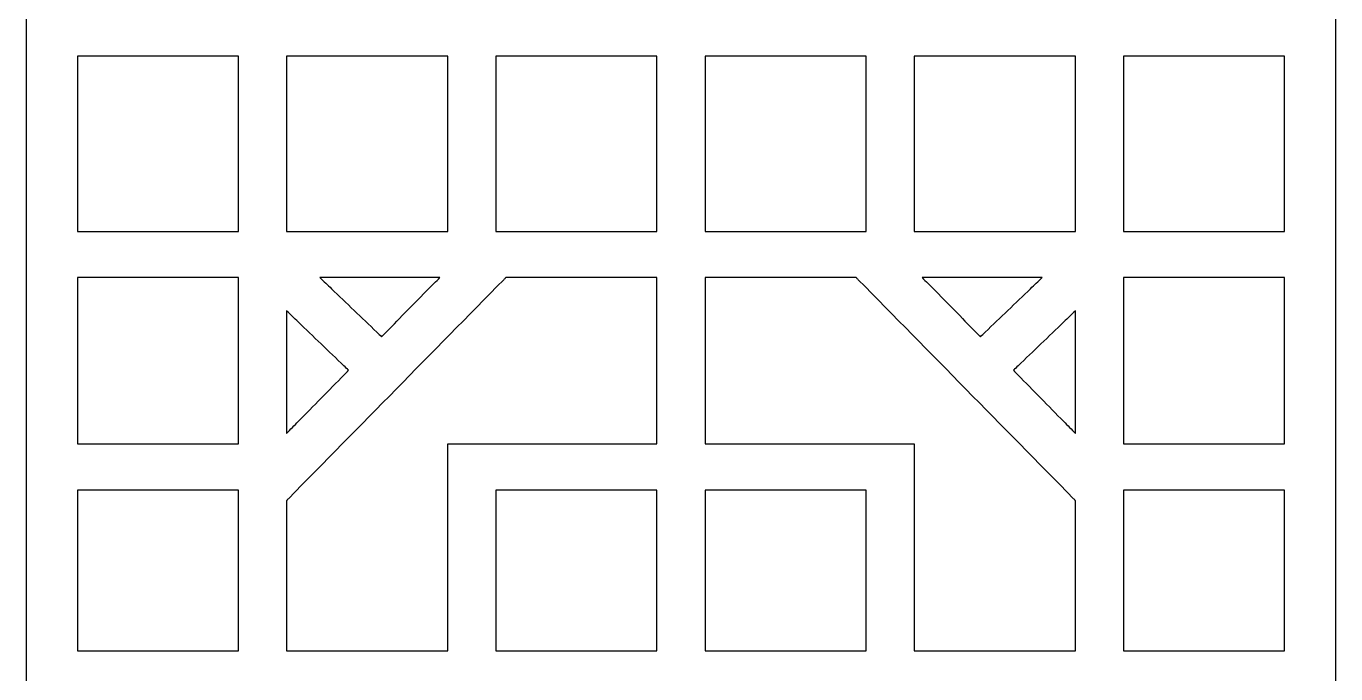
# Model space of a CAD drawing. Header units: centimetres. Extents: x -10 to 9.9, y -11.3 to 12.
# Drawn here: x -10 to -0.53, y 0.33 to 5.01 of the extents above; entities that cross this region are included whole.
import ezdxf

# ---------------------------------------------------------------- set-up
doc = ezdxf.new("R2010")
doc.units = ezdxf.units.CM
doc.header["$MEASUREMENT"] = 0
doc.layers.add('layer 1', color=7, linetype='Continuous')

msp = doc.modelspace()

# ---------------------------------------------------------------- linework, layer by layer
at = {"layer": 'layer 1', "color": 177}
msp.add_open_spline([(-9.99507, -11.30885), (-9.99507, -3.5515), (-9.99507, 4.20584), (-9.99507, 11.96319), (-9.99507, 11.96319), (-6.8403, 11.96319), (-3.6855, 11.96319), (-0.5307, 11.96319), (-0.5307, 11.96319), (-0.5307, 4.20584), (-0.5307, -3.5515), (-0.5307, -11.30885), (-0.5307, -11.30885), (-3.6855, -11.30885), (-6.8403, -11.30885), (-9.99507, -11.30885)], degree=3, knots=[0, 0, 0, 0, 0.2, 0.2, 0.2, 0.2, 0.4, 0.4, 0.4, 0.4, 0.6, 0.6, 0.6, 0.6, 1, 1, 1, 1], dxfattribs=at)
at = {"layer": 'layer 1', "color": 7}
for points, knots in [([(-9.57617, 4.79312), (-9.22043, 4.79312), (-8.86469, 4.79312), (-8.50897, 4.79312), (-8.50897, 4.79312), (-8.49272, 4.79312), (-8.47647, 4.79312), (-8.46021, 4.79312), (-8.46021, 4.79312), (-8.46021, 4.7775), (-8.46021, 4.7619), (-8.46021, 4.74631), (-8.46021, 4.74631), (-8.46021, 4.35482), (-8.46021, 3.96334), (-8.46021, 3.57183), (-8.46021, 3.57183), (-8.46021, 3.55623), (-8.46021, 3.54064), (-8.46021, 3.52501), (-8.46021, 3.52501), (-8.47647, 3.52501), (-8.49272, 3.52501), (-8.50897, 3.52501), (-8.50897, 3.52501), (-8.86469, 3.52501), (-9.22043, 3.52501), (-9.57617, 3.52501), (-9.57617, 3.52501), (-9.5924, 3.52501), (-9.60865, 3.52501), (-9.62491, 3.52501), (-9.62491, 3.52501), (-9.62491, 3.54064), (-9.62491, 3.55623), (-9.62491, 3.57183), (-9.62491, 3.57183), (-9.62491, 3.96334), (-9.62491, 4.35482), (-9.62491, 4.74631), (-9.62491, 4.74631), (-9.62491, 4.7619), (-9.62491, 4.7775), (-9.62491, 4.79312), (-9.62491, 4.79312), (-9.60865, 4.79312), (-9.5924, 4.79312), (-9.57617, 4.79312)], [0, 0, 0, 0, 0.0769231, 0.0769231, 0.0769231, 0.0769231, 0.1538462, 0.1538462, 0.1538462, 0.1538462, 0.2307692, 0.2307692, 0.2307692, 0.2307692, 0.3076923, 0.3076923, 0.3076923, 0.3076923, 0.3846154, 0.3846154, 0.3846154, 0.3846154, 0.4615385, 0.4615385, 0.4615385, 0.4615385, 0.5384615, 0.5384615, 0.5384615, 0.5384615, 0.6153846, 0.6153846, 0.6153846, 0.6153846, 0.6923077, 0.6923077, 0.6923077, 0.6923077, 0.7692308, 0.7692308, 0.7692308, 0.7692308, 0.8461538, 0.8461538, 0.8461538, 0.8461538, 1, 1, 1, 1]), ([(-6.9971, 3.52501), (-7.35284, 3.52501), (-7.70856, 3.52501), (-8.0643, 3.52501), (-8.0643, 3.52501), (-8.08055, 3.52501), (-8.09681, 3.52501), (-8.11306, 3.52501), (-8.11306, 3.52501), (-8.11306, 3.54064), (-8.11306, 3.55623), (-8.11306, 3.57183), (-8.11306, 3.57183), (-8.11306, 3.96334), (-8.11306, 4.35482), (-8.11306, 4.74631), (-8.11306, 4.74631), (-8.11306, 4.7619), (-8.11306, 4.7775), (-8.11306, 4.79312), (-8.11306, 4.79312), (-8.09681, 4.79312), (-8.08055, 4.79312), (-8.0643, 4.79312), (-8.0643, 4.79312), (-7.70856, 4.79312), (-7.35284, 4.79312), (-6.9971, 4.79312), (-6.9971, 4.79312), (-6.98084, 4.79312), (-6.96459, 4.79312), (-6.94834, 4.79312), (-6.94834, 4.79312), (-6.94834, 4.7775), (-6.94834, 4.7619), (-6.94834, 4.74631), (-6.94834, 4.74631), (-6.94834, 4.35482), (-6.94834, 3.96334), (-6.94834, 3.57183), (-6.94834, 3.57183), (-6.94834, 3.55623), (-6.94834, 3.54064), (-6.94834, 3.52501), (-6.94834, 3.52501), (-6.96459, 3.52501), (-6.98084, 3.52501), (-6.9971, 3.52501)], [0, 0, 0, 0, 0.0769231, 0.0769231, 0.0769231, 0.0769231, 0.1538462, 0.1538462, 0.1538462, 0.1538462, 0.2307692, 0.2307692, 0.2307692, 0.2307692, 0.3076923, 0.3076923, 0.3076923, 0.3076923, 0.3846154, 0.3846154, 0.3846154, 0.3846154, 0.4615385, 0.4615385, 0.4615385, 0.4615385, 0.5384615, 0.5384615, 0.5384615, 0.5384615, 0.6153846, 0.6153846, 0.6153846, 0.6153846, 0.6923077, 0.6923077, 0.6923077, 0.6923077, 0.7692308, 0.7692308, 0.7692308, 0.7692308, 0.8461538, 0.8461538, 0.8461538, 0.8461538, 1, 1, 1, 1]), ([(-5.43646, 4.74631), (-5.43646, 4.35482), (-5.43646, 3.96334), (-5.43646, 3.57183), (-5.43646, 3.57183), (-5.43646, 3.55623), (-5.43646, 3.54064), (-5.43646, 3.52501), (-5.43646, 3.52501), (-5.45272, 3.52501), (-5.46897, 3.52501), (-5.48522, 3.52501), (-5.48522, 3.52501), (-5.84097, 3.52501), (-6.19671, 3.52501), (-6.55243, 3.52501), (-6.55243, 3.52501), (-6.56868, 3.52501), (-6.58493, 3.52501), (-6.60119, 3.52501), (-6.60119, 3.52501), (-6.60119, 3.54064), (-6.60119, 3.55623), (-6.60119, 3.57183), (-6.60119, 3.57183), (-6.60119, 3.96334), (-6.60119, 4.35482), (-6.60119, 4.74631), (-6.60119, 4.74631), (-6.60119, 4.7619), (-6.60119, 4.7775), (-6.60119, 4.79312), (-6.60119, 4.79312), (-6.58493, 4.79312), (-6.56868, 4.79312), (-6.55243, 4.79312), (-6.55243, 4.79312), (-6.19671, 4.79312), (-5.84097, 4.79312), (-5.48522, 4.79312), (-5.48522, 4.79312), (-5.46897, 4.79312), (-5.45272, 4.79312), (-5.43646, 4.79312), (-5.43646, 4.79312), (-5.43646, 4.7775), (-5.43646, 4.7619), (-5.43646, 4.74631)], [0, 0, 0, 0, 0.0769231, 0.0769231, 0.0769231, 0.0769231, 0.1538462, 0.1538462, 0.1538462, 0.1538462, 0.2307692, 0.2307692, 0.2307692, 0.2307692, 0.3076923, 0.3076923, 0.3076923, 0.3076923, 0.3846154, 0.3846154, 0.3846154, 0.3846154, 0.4615385, 0.4615385, 0.4615385, 0.4615385, 0.5384615, 0.5384615, 0.5384615, 0.5384615, 0.6153846, 0.6153846, 0.6153846, 0.6153846, 0.6923077, 0.6923077, 0.6923077, 0.6923077, 0.7692308, 0.7692308, 0.7692308, 0.7692308, 0.8461538, 0.8461538, 0.8461538, 0.8461538, 1, 1, 1, 1]), ([(-5.08931, 3.57183), (-5.08931, 3.96334), (-5.08931, 4.35482), (-5.08931, 4.74631), (-5.08931, 4.74631), (-5.08931, 4.7619), (-5.08931, 4.7775), (-5.08931, 4.79312), (-5.08931, 4.79312), (-5.07306, 4.79312), (-5.0568, 4.79312), (-5.04058, 4.79312), (-5.04058, 4.79312), (-4.68484, 4.79312), (-4.32909, 4.79312), (-3.97338, 4.79312), (-3.97338, 4.79312), (-3.95713, 4.79312), (-3.94087, 4.79312), (-3.92462, 4.79312), (-3.92462, 4.79312), (-3.92462, 4.7775), (-3.92462, 4.7619), (-3.92462, 4.74631), (-3.92462, 4.74631), (-3.92462, 4.35482), (-3.92462, 3.96334), (-3.92462, 3.57183), (-3.92462, 3.57183), (-3.92462, 3.55623), (-3.92462, 3.54064), (-3.92462, 3.52501), (-3.92462, 3.52501), (-3.94087, 3.52501), (-3.95713, 3.52501), (-3.97338, 3.52501), (-3.97338, 3.52501), (-4.32909, 3.52501), (-4.68484, 3.52501), (-5.04058, 3.52501), (-5.04058, 3.52501), (-5.0568, 3.52501), (-5.07306, 3.52501), (-5.08931, 3.52501), (-5.08931, 3.52501), (-5.08931, 3.54064), (-5.08931, 3.55623), (-5.08931, 3.57183)], [0, 0, 0, 0, 0.0769231, 0.0769231, 0.0769231, 0.0769231, 0.1538462, 0.1538462, 0.1538462, 0.1538462, 0.2307692, 0.2307692, 0.2307692, 0.2307692, 0.3076923, 0.3076923, 0.3076923, 0.3076923, 0.3846154, 0.3846154, 0.3846154, 0.3846154, 0.4615385, 0.4615385, 0.4615385, 0.4615385, 0.5384615, 0.5384615, 0.5384615, 0.5384615, 0.6153846, 0.6153846, 0.6153846, 0.6153846, 0.6923077, 0.6923077, 0.6923077, 0.6923077, 0.7692308, 0.7692308, 0.7692308, 0.7692308, 0.8461538, 0.8461538, 0.8461538, 0.8461538, 1, 1, 1, 1]), ([(-3.57747, 3.57183), (-3.57747, 3.96334), (-3.57747, 4.35482), (-3.57747, 4.74631), (-3.57747, 4.74631), (-3.57747, 4.7619), (-3.57747, 4.7775), (-3.57747, 4.79312), (-3.57747, 4.79312), (-3.56121, 4.79312), (-3.54496, 4.79312), (-3.52871, 4.79312), (-3.52871, 4.79312), (-3.17296, 4.79312), (-2.81722, 4.79312), (-2.4615, 4.79312), (-2.4615, 4.79312), (-2.44525, 4.79312), (-2.429, 4.79312), (-2.41274, 4.79312), (-2.41274, 4.79312), (-2.41274, 4.7775), (-2.41274, 4.7619), (-2.41274, 4.74631), (-2.41274, 4.74631), (-2.41274, 4.35482), (-2.41274, 3.96334), (-2.41274, 3.57183), (-2.41274, 3.57183), (-2.41274, 3.55623), (-2.41274, 3.54064), (-2.41274, 3.52501), (-2.41274, 3.52501), (-2.429, 3.52501), (-2.44525, 3.52501), (-2.4615, 3.52501), (-2.4615, 3.52501), (-2.81722, 3.52501), (-3.17296, 3.52501), (-3.52871, 3.52501), (-3.52871, 3.52501), (-3.54496, 3.52501), (-3.56121, 3.52501), (-3.57747, 3.52501), (-3.57747, 3.52501), (-3.57747, 3.54064), (-3.57747, 3.55623), (-3.57747, 3.57183)], [0, 0, 0, 0, 0.0769231, 0.0769231, 0.0769231, 0.0769231, 0.1538462, 0.1538462, 0.1538462, 0.1538462, 0.2307692, 0.2307692, 0.2307692, 0.2307692, 0.3076923, 0.3076923, 0.3076923, 0.3076923, 0.3846154, 0.3846154, 0.3846154, 0.3846154, 0.4615385, 0.4615385, 0.4615385, 0.4615385, 0.5384615, 0.5384615, 0.5384615, 0.5384615, 0.6153846, 0.6153846, 0.6153846, 0.6153846, 0.6923077, 0.6923077, 0.6923077, 0.6923077, 0.7692308, 0.7692308, 0.7692308, 0.7692308, 0.8461538, 0.8461538, 0.8461538, 0.8461538, 1, 1, 1, 1]), ([(-0.94963, 3.52501), (-1.30537, 3.52501), (-1.66109, 3.52501), (-2.01683, 3.52501), (-2.01683, 3.52501), (-2.03309, 3.52501), (-2.04934, 3.52501), (-2.06559, 3.52501), (-2.06559, 3.52501), (-2.06559, 3.54064), (-2.06559, 3.55623), (-2.06559, 3.57183), (-2.06559, 3.57183), (-2.06559, 3.96334), (-2.06559, 4.35482), (-2.06559, 4.74631), (-2.06559, 4.74631), (-2.06559, 4.7619), (-2.06559, 4.7775), (-2.06559, 4.79312), (-2.06559, 4.79312), (-2.04934, 4.79312), (-2.03309, 4.79312), (-2.01683, 4.79312), (-2.01683, 4.79312), (-1.66109, 4.79312), (-1.30537, 4.79312), (-0.94963, 4.79312), (-0.94963, 4.79312), (-0.93338, 4.79312), (-0.91712, 4.79312), (-0.90087, 4.79312), (-0.90087, 4.79312), (-0.90087, 4.7775), (-0.90087, 4.7619), (-0.90087, 4.74631), (-0.90087, 4.74631), (-0.90087, 4.35482), (-0.90087, 3.96334), (-0.90087, 3.57183), (-0.90087, 3.57183), (-0.90087, 3.55623), (-0.90087, 3.54064), (-0.90087, 3.52501), (-0.90087, 3.52501), (-0.91712, 3.52501), (-0.93338, 3.52501), (-0.94963, 3.52501)], [0, 0, 0, 0, 0.0769231, 0.0769231, 0.0769231, 0.0769231, 0.1538462, 0.1538462, 0.1538462, 0.1538462, 0.2307692, 0.2307692, 0.2307692, 0.2307692, 0.3076923, 0.3076923, 0.3076923, 0.3076923, 0.3846154, 0.3846154, 0.3846154, 0.3846154, 0.4615385, 0.4615385, 0.4615385, 0.4615385, 0.5384615, 0.5384615, 0.5384615, 0.5384615, 0.6153846, 0.6153846, 0.6153846, 0.6153846, 0.6923077, 0.6923077, 0.6923077, 0.6923077, 0.7692308, 0.7692308, 0.7692308, 0.7692308, 0.8461538, 0.8461538, 0.8461538, 0.8461538, 1, 1, 1, 1]), ([(-9.57617, 3.19174), (-9.22043, 3.19174), (-8.86469, 3.19174), (-8.50897, 3.19174), (-8.50897, 3.19174), (-8.49272, 3.19174), (-8.47647, 3.19174), (-8.46021, 3.19174), (-8.46021, 3.19174), (-8.46021, 3.17612), (-8.46021, 3.16052), (-8.46021, 3.1449), (-8.46021, 3.1449), (-8.46021, 2.77541), (-8.46021, 2.40592), (-8.46021, 2.03642), (-8.46021, 2.03642), (-8.46021, 2.0208), (-8.46021, 2.0052), (-8.46021, 1.98958), (-8.46021, 1.98958), (-8.47647, 1.98958), (-8.49272, 1.98958), (-8.50897, 1.98958), (-8.50897, 1.98958), (-8.86469, 1.98958), (-9.22043, 1.98958), (-9.57617, 1.98958), (-9.57617, 1.98958), (-9.5924, 1.98958), (-9.60865, 1.98958), (-9.62491, 1.98958), (-9.62491, 1.98958), (-9.62491, 2.0052), (-9.62491, 2.0208), (-9.62491, 2.03642), (-9.62491, 2.03642), (-9.62491, 2.40592), (-9.62491, 2.77541), (-9.62491, 3.1449), (-9.62491, 3.1449), (-9.62491, 3.16052), (-9.62491, 3.17612), (-9.62491, 3.19174), (-9.62491, 3.19174), (-9.60865, 3.19174), (-9.5924, 3.19174), (-9.57617, 3.19174)], [0, 0, 0, 0, 0.0769231, 0.0769231, 0.0769231, 0.0769231, 0.1538462, 0.1538462, 0.1538462, 0.1538462, 0.2307692, 0.2307692, 0.2307692, 0.2307692, 0.3076923, 0.3076923, 0.3076923, 0.3076923, 0.3846154, 0.3846154, 0.3846154, 0.3846154, 0.4615385, 0.4615385, 0.4615385, 0.4615385, 0.5384615, 0.5384615, 0.5384615, 0.5384615, 0.6153846, 0.6153846, 0.6153846, 0.6153846, 0.6923077, 0.6923077, 0.6923077, 0.6923077, 0.7692308, 0.7692308, 0.7692308, 0.7692308, 0.8461538, 0.8461538, 0.8461538, 0.8461538, 1, 1, 1, 1]), ([(-6.94834, 1.98958), (-6.94834, 1.50661), (-6.94834, 1.02363), (-6.94834, 0.54063), (-6.94834, 0.54063), (-6.94834, 0.52504), (-6.94834, 0.50941), (-6.94834, 0.49382), (-6.94834, 0.49382), (-6.96459, 0.49382), (-6.98084, 0.49382), (-6.9971, 0.49382), (-6.9971, 0.49382), (-7.35284, 0.49382), (-7.70856, 0.49382), (-8.0643, 0.49382), (-8.0643, 0.49382), (-8.08055, 0.49382), (-8.09681, 0.49382), (-8.11306, 0.49382), (-8.11306, 0.49382), (-8.11306, 0.50941), (-8.11306, 0.52504), (-8.11306, 0.54063), (-8.11306, 0.54063), (-8.11306, 0.88091), (-8.11306, 1.22119), (-8.11306, 1.56147), (-8.11306, 1.56147), (-8.11306, 1.56768), (-8.11306, 1.57386), (-8.11306, 1.58007), (-8.11306, 1.58007), (-8.10861, 1.58459), (-8.1042, 1.58911), (-8.09975, 1.5936), (-8.09975, 1.5936), (-7.58117, 2.12141), (-7.06259, 2.64922), (-6.54404, 3.17706), (-6.54404, 3.17706), (-6.53921, 3.18195), (-6.5344, 3.18682), (-6.52959, 3.19174), (-6.52959, 3.19174), (-6.52259, 3.19174), (-6.51556, 3.19174), (-6.50856, 3.19174), (-6.50856, 3.19174), (-6.16745, 3.19174), (-5.82634, 3.19174), (-5.48522, 3.19174), (-5.48522, 3.19174), (-5.46897, 3.19174), (-5.45272, 3.19174), (-5.43646, 3.19174), (-5.43646, 3.19174), (-5.43646, 3.17612), (-5.43646, 3.16052), (-5.43646, 3.1449), (-5.43646, 3.1449), (-5.43646, 2.77541), (-5.43646, 2.40592), (-5.43646, 2.03642), (-5.43646, 2.03642), (-5.43646, 2.0208), (-5.43646, 2.0052), (-5.43646, 1.98958), (-5.43646, 1.98958), (-5.45272, 1.98958), (-5.46897, 1.98958), (-5.48522, 1.98958), (-5.48522, 1.98958), (-5.84097, 1.98958), (-6.19671, 1.98958), (-6.55243, 1.98958), (-6.55243, 1.98958), (-6.64153, 1.98958), (-6.73064, 1.98958), (-6.81975, 1.98958), (-6.81975, 1.98958), (-6.86259, 1.98958), (-6.90547, 1.98958), (-6.94834, 1.98958)], [0, 0, 0, 0, 0.0454545, 0.0454545, 0.0454545, 0.0454545, 0.0909091, 0.0909091, 0.0909091, 0.0909091, 0.1363636, 0.1363636, 0.1363636, 0.1363636, 0.1818182, 0.1818182, 0.1818182, 0.1818182, 0.2272727, 0.2272727, 0.2272727, 0.2272727, 0.2727273, 0.2727273, 0.2727273, 0.2727273, 0.3181818, 0.3181818, 0.3181818, 0.3181818, 0.3636364, 0.3636364, 0.3636364, 0.3636364, 0.4090909, 0.4090909, 0.4090909, 0.4090909, 0.4545455, 0.4545455, 0.4545455, 0.4545455, 0.5, 0.5, 0.5, 0.5, 0.5454545, 0.5454545, 0.5454545, 0.5454545, 0.5909091, 0.5909091, 0.5909091, 0.5909091, 0.6363636, 0.6363636, 0.6363636, 0.6363636, 0.6818182, 0.6818182, 0.6818182, 0.6818182, 0.7272727, 0.7272727, 0.7272727, 0.7272727, 0.7727273, 0.7727273, 0.7727273, 0.7727273, 0.8181818, 0.8181818, 0.8181818, 0.8181818, 0.8636364, 0.8636364, 0.8636364, 0.8636364, 0.9090909, 0.9090909, 0.9090909, 0.9090909, 1, 1, 1, 1]), ([(-7.75416, 3.19174), (-7.54272, 3.19174), (-7.3313, 3.19174), (-7.11986, 3.19174), (-7.11986, 3.19174), (-7.08218, 3.19174), (-7.04451, 3.19174), (-7.00683, 3.19174), (-7.00683, 3.19174), (-7.03267, 3.16542), (-7.05854, 3.1391), (-7.0844, 3.11277), (-7.0844, 3.11277), (-7.18703, 3.00831), (-7.28966, 2.90384), (-7.39229, 2.7994), (-7.39229, 2.7994), (-7.40377, 2.78771), (-7.41524, 2.77602), (-7.42672, 2.76433), (-7.42672, 2.76433), (-7.43856, 2.7757), (-7.45039, 2.78705), (-7.46223, 2.79841), (-7.46223, 2.79841), (-7.57102, 2.90288), (-7.67983, 3.00734), (-7.78862, 3.11181), (-7.78862, 3.11181), (-7.81638, 3.13845), (-7.84411, 3.1651), (-7.87187, 3.19174), (-7.87187, 3.19174), (-7.83264, 3.19174), (-7.7934, 3.19174), (-7.75416, 3.19174)], [0, 0, 0, 0, 0.1, 0.1, 0.1, 0.1, 0.2, 0.2, 0.2, 0.2, 0.3, 0.3, 0.3, 0.3, 0.4, 0.4, 0.4, 0.4, 0.5, 0.5, 0.5, 0.5, 0.6, 0.6, 0.6, 0.6, 0.7, 0.7, 0.7, 0.7, 0.8, 0.8, 0.8, 0.8, 1, 1, 1, 1]), ([(-3.57747, 1.98958), (-3.62031, 1.98958), (-3.66318, 1.98958), (-3.70605, 1.98958), (-3.70605, 1.98958), (-3.79516, 1.98958), (-3.88427, 1.98958), (-3.97338, 1.98958), (-3.97338, 1.98958), (-4.32909, 1.98958), (-4.68484, 1.98958), (-5.04058, 1.98958), (-5.04058, 1.98958), (-5.0568, 1.98958), (-5.07306, 1.98958), (-5.08931, 1.98958), (-5.08931, 1.98958), (-5.08931, 2.0052), (-5.08931, 2.0208), (-5.08931, 2.03642), (-5.08931, 2.03642), (-5.08931, 2.40592), (-5.08931, 2.77541), (-5.08931, 3.1449), (-5.08931, 3.1449), (-5.08931, 3.16052), (-5.08931, 3.17612), (-5.08931, 3.19174), (-5.08931, 3.19174), (-5.07306, 3.19174), (-5.0568, 3.19174), (-5.04058, 3.19174), (-5.04058, 3.19174), (-4.69944, 3.19174), (-4.35836, 3.19174), (-4.01724, 3.19174), (-4.01724, 3.19174), (-4.01021, 3.19174), (-4.00321, 3.19174), (-3.99621, 3.19174), (-3.99621, 3.19174), (-3.99137, 3.18682), (-3.98657, 3.18195), (-3.98176, 3.17706), (-3.98176, 3.17706), (-3.46318, 2.64922), (-2.9446, 2.12141), (-2.42602, 1.5936), (-2.42602, 1.5936), (-2.42161, 1.58911), (-2.41716, 1.58459), (-2.41274, 1.58007), (-2.41274, 1.58007), (-2.41274, 1.57386), (-2.41274, 1.56768), (-2.41274, 1.56147), (-2.41274, 1.56147), (-2.41274, 1.22119), (-2.41274, 0.88091), (-2.41274, 0.54063), (-2.41274, 0.54063), (-2.41274, 0.52504), (-2.41274, 0.50941), (-2.41274, 0.49382), (-2.41274, 0.49382), (-2.429, 0.49382), (-2.44525, 0.49382), (-2.4615, 0.49382), (-2.4615, 0.49382), (-2.81722, 0.49382), (-3.17296, 0.49382), (-3.52871, 0.49382), (-3.52871, 0.49382), (-3.54496, 0.49382), (-3.56121, 0.49382), (-3.57747, 0.49382), (-3.57747, 0.49382), (-3.57747, 0.50941), (-3.57747, 0.52504), (-3.57747, 0.54063), (-3.57747, 0.54063), (-3.57747, 1.02363), (-3.57747, 1.50661), (-3.57747, 1.98958)], [0, 0, 0, 0, 0.0454545, 0.0454545, 0.0454545, 0.0454545, 0.0909091, 0.0909091, 0.0909091, 0.0909091, 0.1363636, 0.1363636, 0.1363636, 0.1363636, 0.1818182, 0.1818182, 0.1818182, 0.1818182, 0.2272727, 0.2272727, 0.2272727, 0.2272727, 0.2727273, 0.2727273, 0.2727273, 0.2727273, 0.3181818, 0.3181818, 0.3181818, 0.3181818, 0.3636364, 0.3636364, 0.3636364, 0.3636364, 0.4090909, 0.4090909, 0.4090909, 0.4090909, 0.4545455, 0.4545455, 0.4545455, 0.4545455, 0.5, 0.5, 0.5, 0.5, 0.5454545, 0.5454545, 0.5454545, 0.5454545, 0.5909091, 0.5909091, 0.5909091, 0.5909091, 0.6363636, 0.6363636, 0.6363636, 0.6363636, 0.6818182, 0.6818182, 0.6818182, 0.6818182, 0.7272727, 0.7272727, 0.7272727, 0.7272727, 0.7727273, 0.7727273, 0.7727273, 0.7727273, 0.8181818, 0.8181818, 0.8181818, 0.8181818, 0.8636364, 0.8636364, 0.8636364, 0.8636364, 0.9090909, 0.9090909, 0.9090909, 0.9090909, 1, 1, 1, 1]), ([(-2.73715, 3.11181), (-2.84597, 3.00734), (-2.95476, 2.90288), (-3.06357, 2.79841), (-3.06357, 2.79841), (-3.07541, 2.78705), (-3.08722, 2.7757), (-3.09906, 2.76433), (-3.09906, 2.76433), (-3.11053, 2.77602), (-3.12201, 2.78771), (-3.13352, 2.7994), (-3.13352, 2.7994), (-3.23614, 2.90384), (-3.33877, 3.00831), (-3.4414, 3.11277), (-3.4414, 3.11277), (-3.46727, 3.1391), (-3.49313, 3.16542), (-3.51897, 3.19174), (-3.51897, 3.19174), (-3.4813, 3.19174), (-3.44362, 3.19174), (-3.40595, 3.19174), (-3.40595, 3.19174), (-3.1945, 3.19174), (-2.98309, 3.19174), (-2.77164, 3.19174), (-2.77164, 3.19174), (-2.73241, 3.19174), (-2.69317, 3.19174), (-2.6539, 3.19174), (-2.6539, 3.19174), (-2.68166, 3.1651), (-2.70942, 3.13845), (-2.73715, 3.11181)], [0, 0, 0, 0, 0.1, 0.1, 0.1, 0.1, 0.2, 0.2, 0.2, 0.2, 0.3, 0.3, 0.3, 0.3, 0.4, 0.4, 0.4, 0.4, 0.5, 0.5, 0.5, 0.5, 0.6, 0.6, 0.6, 0.6, 0.7, 0.7, 0.7, 0.7, 0.8, 0.8, 0.8, 0.8, 1, 1, 1, 1]), ([(-0.94963, 1.98958), (-1.30537, 1.98958), (-1.66109, 1.98958), (-2.01683, 1.98958), (-2.01683, 1.98958), (-2.03309, 1.98958), (-2.04934, 1.98958), (-2.06559, 1.98958), (-2.06559, 1.98958), (-2.06559, 2.0052), (-2.06559, 2.0208), (-2.06559, 2.03642), (-2.06559, 2.03642), (-2.06559, 2.40592), (-2.06559, 2.77541), (-2.06559, 3.1449), (-2.06559, 3.1449), (-2.06559, 3.16052), (-2.06559, 3.17612), (-2.06559, 3.19174), (-2.06559, 3.19174), (-2.04934, 3.19174), (-2.03309, 3.19174), (-2.01683, 3.19174), (-2.01683, 3.19174), (-1.66109, 3.19174), (-1.30537, 3.19174), (-0.94963, 3.19174), (-0.94963, 3.19174), (-0.93338, 3.19174), (-0.91712, 3.19174), (-0.90087, 3.19174), (-0.90087, 3.19174), (-0.90087, 3.17612), (-0.90087, 3.16052), (-0.90087, 3.1449), (-0.90087, 3.1449), (-0.90087, 2.77541), (-0.90087, 2.40592), (-0.90087, 2.03642), (-0.90087, 2.03642), (-0.90087, 2.0208), (-0.90087, 2.0052), (-0.90087, 1.98958), (-0.90087, 1.98958), (-0.91712, 1.98958), (-0.93338, 1.98958), (-0.94963, 1.98958)], [0, 0, 0, 0, 0.0769231, 0.0769231, 0.0769231, 0.0769231, 0.1538462, 0.1538462, 0.1538462, 0.1538462, 0.2307692, 0.2307692, 0.2307692, 0.2307692, 0.3076923, 0.3076923, 0.3076923, 0.3076923, 0.3846154, 0.3846154, 0.3846154, 0.3846154, 0.4615385, 0.4615385, 0.4615385, 0.4615385, 0.5384615, 0.5384615, 0.5384615, 0.5384615, 0.6153846, 0.6153846, 0.6153846, 0.6153846, 0.6923077, 0.6923077, 0.6923077, 0.6923077, 0.7692308, 0.7692308, 0.7692308, 0.7692308, 0.8461538, 0.8461538, 0.8461538, 0.8461538, 1, 1, 1, 1]), ([(-8.11306, 2.18366), (-8.11306, 2.40206), (-8.11306, 2.62049), (-8.11306, 2.83892), (-8.11306, 2.83892), (-8.11306, 2.87658), (-8.11306, 2.91428), (-8.11306, 2.95192), (-8.11306, 2.95192), (-8.0853, 2.9253), (-8.05757, 2.89865), (-8.02981, 2.87201), (-8.02981, 2.87201), (-7.9194, 2.76599), (-7.80896, 2.65998), (-7.69855, 2.55393), (-7.69855, 2.55393), (-7.68738, 2.54323), (-7.6762, 2.5325), (-7.66502, 2.5218), (-7.66502, 2.5218), (-7.67587, 2.51075), (-7.68671, 2.49973), (-7.69753, 2.48871), (-7.69753, 2.48871), (-7.80797, 2.3763), (-7.91841, 2.26392), (-8.02885, 2.15151), (-8.02885, 2.15151), (-8.05691, 2.12294), (-8.08497, 2.09437), (-8.11306, 2.0658), (-8.11306, 2.0658), (-8.11306, 2.10509), (-8.11306, 2.14437), (-8.11306, 2.18366)], [0, 0, 0, 0, 0.1, 0.1, 0.1, 0.1, 0.2, 0.2, 0.2, 0.2, 0.3, 0.3, 0.3, 0.3, 0.4, 0.4, 0.4, 0.4, 0.5, 0.5, 0.5, 0.5, 0.6, 0.6, 0.6, 0.6, 0.7, 0.7, 0.7, 0.7, 0.8, 0.8, 0.8, 0.8, 1, 1, 1, 1]), ([(-2.49696, 2.15151), (-2.6074, 2.26392), (-2.71783, 2.3763), (-2.82824, 2.48871), (-2.82824, 2.48871), (-2.83909, 2.49973), (-2.84994, 2.51075), (-2.86075, 2.5218), (-2.86075, 2.5218), (-2.84958, 2.5325), (-2.83843, 2.54323), (-2.82725, 2.55393), (-2.82725, 2.55393), (-2.71681, 2.65998), (-2.6064, 2.76599), (-2.49596, 2.87201), (-2.49596, 2.87201), (-2.46823, 2.89865), (-2.44047, 2.9253), (-2.41274, 2.95192), (-2.41274, 2.95192), (-2.41274, 2.91428), (-2.41274, 2.87658), (-2.41274, 2.83892), (-2.41274, 2.83892), (-2.41274, 2.62049), (-2.41274, 2.40206), (-2.41274, 2.18366), (-2.41274, 2.18366), (-2.41274, 2.14437), (-2.41274, 2.10509), (-2.41274, 2.0658), (-2.41274, 2.0658), (-2.4408, 2.09437), (-2.46889, 2.12294), (-2.49696, 2.15151)], [0, 0, 0, 0, 0.1, 0.1, 0.1, 0.1, 0.2, 0.2, 0.2, 0.2, 0.3, 0.3, 0.3, 0.3, 0.4, 0.4, 0.4, 0.4, 0.5, 0.5, 0.5, 0.5, 0.6, 0.6, 0.6, 0.6, 0.7, 0.7, 0.7, 0.7, 0.8, 0.8, 0.8, 0.8, 1, 1, 1, 1]), ([(-9.57617, 1.65631), (-9.22043, 1.65631), (-8.86469, 1.65631), (-8.50897, 1.65631), (-8.50897, 1.65631), (-8.49272, 1.65631), (-8.47647, 1.65631), (-8.46021, 1.65631), (-8.46021, 1.65631), (-8.46021, 1.64071), (-8.46021, 1.62509), (-8.46021, 1.60949), (-8.46021, 1.60949), (-8.46021, 1.25319), (-8.46021, 0.89691), (-8.46021, 0.54063), (-8.46021, 0.54063), (-8.46021, 0.52504), (-8.46021, 0.50941), (-8.46021, 0.49382), (-8.46021, 0.49382), (-8.47647, 0.49382), (-8.49272, 0.49382), (-8.50897, 0.49382), (-8.50897, 0.49382), (-8.86469, 0.49382), (-9.22043, 0.49382), (-9.57617, 0.49382), (-9.57617, 0.49382), (-9.5924, 0.49382), (-9.60865, 0.49382), (-9.62491, 0.49382), (-9.62491, 0.49382), (-9.62491, 0.50941), (-9.62491, 0.52504), (-9.62491, 0.54063), (-9.62491, 0.54063), (-9.62491, 0.89691), (-9.62491, 1.25319), (-9.62491, 1.60949), (-9.62491, 1.60949), (-9.62491, 1.62509), (-9.62491, 1.64071), (-9.62491, 1.65631), (-9.62491, 1.65631), (-9.60865, 1.65631), (-9.5924, 1.65631), (-9.57617, 1.65631)], [0, 0, 0, 0, 0.0769231, 0.0769231, 0.0769231, 0.0769231, 0.1538462, 0.1538462, 0.1538462, 0.1538462, 0.2307692, 0.2307692, 0.2307692, 0.2307692, 0.3076923, 0.3076923, 0.3076923, 0.3076923, 0.3846154, 0.3846154, 0.3846154, 0.3846154, 0.4615385, 0.4615385, 0.4615385, 0.4615385, 0.5384615, 0.5384615, 0.5384615, 0.5384615, 0.6153846, 0.6153846, 0.6153846, 0.6153846, 0.6923077, 0.6923077, 0.6923077, 0.6923077, 0.7692308, 0.7692308, 0.7692308, 0.7692308, 0.8461538, 0.8461538, 0.8461538, 0.8461538, 1, 1, 1, 1]), ([(-5.48522, 0.49382), (-5.84097, 0.49382), (-6.19671, 0.49382), (-6.55243, 0.49382), (-6.55243, 0.49382), (-6.56868, 0.49382), (-6.58493, 0.49382), (-6.60119, 0.49382), (-6.60119, 0.49382), (-6.60119, 0.50941), (-6.60119, 0.52504), (-6.60119, 0.54063), (-6.60119, 0.54063), (-6.60119, 0.89691), (-6.60119, 1.25319), (-6.60119, 1.60949), (-6.60119, 1.60949), (-6.60119, 1.62509), (-6.60119, 1.64071), (-6.60119, 1.65631), (-6.60119, 1.65631), (-6.58493, 1.65631), (-6.56868, 1.65631), (-6.55243, 1.65631), (-6.55243, 1.65631), (-6.19671, 1.65631), (-5.84097, 1.65631), (-5.48522, 1.65631), (-5.48522, 1.65631), (-5.46897, 1.65631), (-5.45272, 1.65631), (-5.43646, 1.65631), (-5.43646, 1.65631), (-5.43646, 1.64071), (-5.43646, 1.62509), (-5.43646, 1.60949), (-5.43646, 1.60949), (-5.43646, 1.25319), (-5.43646, 0.89691), (-5.43646, 0.54063), (-5.43646, 0.54063), (-5.43646, 0.52504), (-5.43646, 0.50941), (-5.43646, 0.49382), (-5.43646, 0.49382), (-5.45272, 0.49382), (-5.46897, 0.49382), (-5.48522, 0.49382)], [0, 0, 0, 0, 0.0769231, 0.0769231, 0.0769231, 0.0769231, 0.1538462, 0.1538462, 0.1538462, 0.1538462, 0.2307692, 0.2307692, 0.2307692, 0.2307692, 0.3076923, 0.3076923, 0.3076923, 0.3076923, 0.3846154, 0.3846154, 0.3846154, 0.3846154, 0.4615385, 0.4615385, 0.4615385, 0.4615385, 0.5384615, 0.5384615, 0.5384615, 0.5384615, 0.6153846, 0.6153846, 0.6153846, 0.6153846, 0.6923077, 0.6923077, 0.6923077, 0.6923077, 0.7692308, 0.7692308, 0.7692308, 0.7692308, 0.8461538, 0.8461538, 0.8461538, 0.8461538, 1, 1, 1, 1]), ([(-5.08931, 0.54063), (-5.08931, 0.89691), (-5.08931, 1.25319), (-5.08931, 1.60949), (-5.08931, 1.60949), (-5.08931, 1.62509), (-5.08931, 1.64071), (-5.08931, 1.65631), (-5.08931, 1.65631), (-5.07306, 1.65631), (-5.0568, 1.65631), (-5.04058, 1.65631), (-5.04058, 1.65631), (-4.68484, 1.65631), (-4.32909, 1.65631), (-3.97338, 1.65631), (-3.97338, 1.65631), (-3.95713, 1.65631), (-3.94087, 1.65631), (-3.92462, 1.65631), (-3.92462, 1.65631), (-3.92462, 1.64071), (-3.92462, 1.62509), (-3.92462, 1.60949), (-3.92462, 1.60949), (-3.92462, 1.25319), (-3.92462, 0.89691), (-3.92462, 0.54063), (-3.92462, 0.54063), (-3.92462, 0.52504), (-3.92462, 0.50941), (-3.92462, 0.49382), (-3.92462, 0.49382), (-3.94087, 0.49382), (-3.95713, 0.49382), (-3.97338, 0.49382), (-3.97338, 0.49382), (-4.32909, 0.49382), (-4.68484, 0.49382), (-5.04058, 0.49382), (-5.04058, 0.49382), (-5.0568, 0.49382), (-5.07306, 0.49382), (-5.08931, 0.49382), (-5.08931, 0.49382), (-5.08931, 0.50941), (-5.08931, 0.52504), (-5.08931, 0.54063)], [0, 0, 0, 0, 0.0769231, 0.0769231, 0.0769231, 0.0769231, 0.1538462, 0.1538462, 0.1538462, 0.1538462, 0.2307692, 0.2307692, 0.2307692, 0.2307692, 0.3076923, 0.3076923, 0.3076923, 0.3076923, 0.3846154, 0.3846154, 0.3846154, 0.3846154, 0.4615385, 0.4615385, 0.4615385, 0.4615385, 0.5384615, 0.5384615, 0.5384615, 0.5384615, 0.6153846, 0.6153846, 0.6153846, 0.6153846, 0.6923077, 0.6923077, 0.6923077, 0.6923077, 0.7692308, 0.7692308, 0.7692308, 0.7692308, 0.8461538, 0.8461538, 0.8461538, 0.8461538, 1, 1, 1, 1]), ([(-0.94963, 0.49382), (-1.30537, 0.49382), (-1.66109, 0.49382), (-2.01683, 0.49382), (-2.01683, 0.49382), (-2.03309, 0.49382), (-2.04934, 0.49382), (-2.06559, 0.49382), (-2.06559, 0.49382), (-2.06559, 0.50941), (-2.06559, 0.52504), (-2.06559, 0.54063), (-2.06559, 0.54063), (-2.06559, 0.89691), (-2.06559, 1.25319), (-2.06559, 1.60949), (-2.06559, 1.60949), (-2.06559, 1.62509), (-2.06559, 1.64071), (-2.06559, 1.65631), (-2.06559, 1.65631), (-2.04934, 1.65631), (-2.03309, 1.65631), (-2.01683, 1.65631), (-2.01683, 1.65631), (-1.66109, 1.65631), (-1.30537, 1.65631), (-0.94963, 1.65631), (-0.94963, 1.65631), (-0.93338, 1.65631), (-0.91712, 1.65631), (-0.90087, 1.65631), (-0.90087, 1.65631), (-0.90087, 1.64071), (-0.90087, 1.62509), (-0.90087, 1.60949), (-0.90087, 1.60949), (-0.90087, 1.25319), (-0.90087, 0.89691), (-0.90087, 0.54063), (-0.90087, 0.54063), (-0.90087, 0.52504), (-0.90087, 0.50941), (-0.90087, 0.49382), (-0.90087, 0.49382), (-0.91712, 0.49382), (-0.93338, 0.49382), (-0.94963, 0.49382)], [0, 0, 0, 0, 0.0769231, 0.0769231, 0.0769231, 0.0769231, 0.1538462, 0.1538462, 0.1538462, 0.1538462, 0.2307692, 0.2307692, 0.2307692, 0.2307692, 0.3076923, 0.3076923, 0.3076923, 0.3076923, 0.3846154, 0.3846154, 0.3846154, 0.3846154, 0.4615385, 0.4615385, 0.4615385, 0.4615385, 0.5384615, 0.5384615, 0.5384615, 0.5384615, 0.6153846, 0.6153846, 0.6153846, 0.6153846, 0.6923077, 0.6923077, 0.6923077, 0.6923077, 0.7692308, 0.7692308, 0.7692308, 0.7692308, 0.8461538, 0.8461538, 0.8461538, 0.8461538, 1, 1, 1, 1])]:
    msp.add_open_spline(points, degree=3, knots=knots, dxfattribs=at)

doc.saveas('drawing.dxf')
